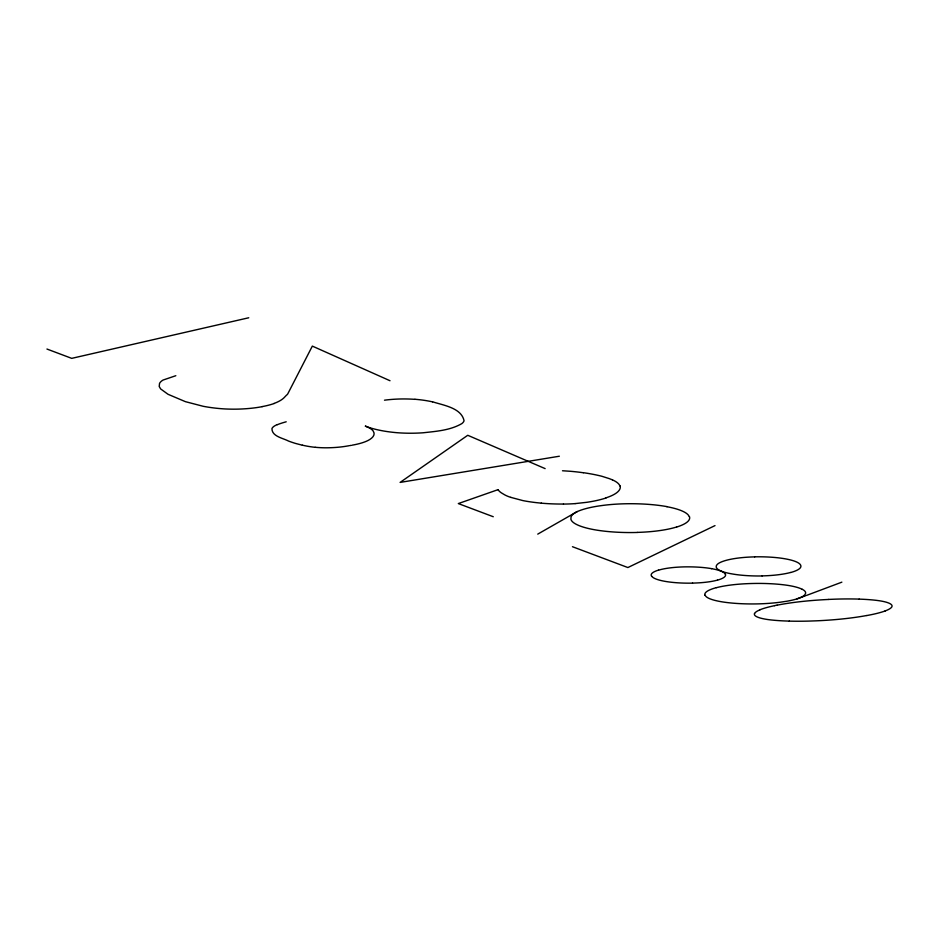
<?xml version="1.0" encoding="UTF-8"?>
<svg xmlns="http://www.w3.org/2000/svg" width="939" height="939" viewBox="0 0 939 939"><rect width="100%" height="100%" fill="white"/><g stroke="black" fill="none" stroke-linecap="round" stroke-linejoin="round"><path stroke-width="1.41" d="M754.569 613.543L754.404 614.059A37.02 7.148 -1 0 0 769.546 619.775L771.717 620.022A55.812 10.845 -1.1 0 0 789.276 621.102M537.742 534.127L576.652 511.896A37.56 9.167 0 0 1 577.239 511.602L578.389 511.109A60.882 14.778 -0.1 0 1 598.026 506.098A64.498 15.623 -0.2 0 1 601.195 505.64A57.549 13.991 -0.1 0 1 622.721 503.844A61.129 14.824 -0.1 0 1 667.054 506.637M715.002 525.605L627.874 567.543L572.461 546.709M885.043 610.972L885.747 610.702A54.685 10.681 -1.3 0 0 891.616 607.228L891.897 606.688A38.335 7.465 -1.4 0 0 878.082 600.573L875.899 600.291A54.298 10.517 -1.3 0 0 859.15 599.129M797.047 598.847L805.509 595.796M841.86 582.157L806.331 595.49M498.022 489.665L458.326 503.574L493.268 516.732M248.753 317.769L71.716 358.358L46.95 349.038M175.828 375.706L163.034 380.06A44.626 13.205 3.8 0 0 159.536 383.441L159.207 386.481L160.651 388.934L168.046 394.298L185.406 401.657L203.211 406.294A53.241 15.693 3.6 0 0 224.808 408.935A54.133 15.951 3.6 0 0 244.973 408.794A64.873 19.203 3.6 0 0 262.157 406.657M774.569 605.643L777.034 605.139M866.838 615.538L869.361 615.057A76.845 15.118 -1.2 0 0 885.148 610.972M351.045 445.391L349.942 445.579M349.167 445.72L345.716 446.295A47.196 13.169 2.5 0 1 337.277 447.316A45.917 12.806 2.5 0 1 327.007 447.797A30.834 8.545 2.5 0 1 315.246 447.281M559.351 456.225L400.108 482.411L467.751 435.285L545.136 468.62M575.126 503.609L586.629 502.33A67.585 17.465 0.5 0 0 605.96 497.987M828.597 599.422L835.487 599.152A73.23 14.062 -1.3 0 1 857.73 599.059L859.162 599.117M432.644 401.833C443.631 405.355 461.366 407.902 464.054 420.731A39.321 11.432 1.7 0 1 461.859 423.595C450.262 430.355 436.295 431.318 423.196 432.773A49.861 14.472 1.8 0 1 417.738 433.079A51.187 14.86 1.9 0 1 397.127 432.715A51.575 14.977 1.8 0 1 379.227 430.156A52.208 15.165 1.8 0 1 365.377 426.153M302.299 445.203L295.492 443.419A82.679 23.428 2.3 0 1 288.543 441.06C283.085 438.137 271.735 436.424 271.958 428.56A35.013 9.813 2.7 0 1 277.275 424.628M510.816 497.377L522.894 500.593A62.843 16.221 0.4 0 0 541.357 503.14M390.002 380.729L312.335 346.104L287.757 393.887A56.962 16.961 3.5 0 1 287.322 394.462L286.97 394.803A61.704 18.252 2.5 0 0 286.231 395.448L284.587 397.174A74.04 21.961 3.7 0 1 280.89 400.19A73.265 21.738 3.7 0 1 274.012 403.465M274.188 403.5A68.617 20.353 3.7 0 1 262.051 406.622M277.381 424.651A91.024 25.224 2.2 0 1 286.207 421.799M315.187 447.328A37.677 10.47 2.5 0 1 302.381 445.168M352.043 445.192A56.939 15.986 2.6 0 0 366.269 441.307C370.036 439.769 376.574 435.825 373.194 431.048A38.346 10.787 2.4 0 0 365.447 426.142M414.991 399.275A45.577 13.381 1.9 0 1 432.55 401.869M414.956 399.345A45.917 13.475 1.8 0 0 398.418 399.04A52.995 15.494 1.8 0 0 384.485 400.19M577.332 511.544A58.464 14.202 -0.1 0 0 571.088 516.79L570.889 519.15A57.725 14.015 -0.1 0 0 577.473 524.913A58.641 14.238 -0.1 0 0 595.068 529.842A61.235 14.883 -0.1 0 0 637.299 532.46M666.878 506.696A57.913 14.073 -0.1 0 1 689.191 516.626M689.461 516.614A61.258 14.883 -0.1 0 1 676.737 527.025M676.573 527.002A57.608 13.979 -0.1 0 1 637.264 532.401M717.502 580.102A34.015 7.254 -0.5 0 1 692.524 583.096M692.536 583.131A38.734 8.287 -0.5 0 1 665.904 581.499A39.555 8.463 -0.5 0 1 651.736 576.276M725.331 574.058A38.957 8.322 -0.5 0 1 717.596 580.114M711.48 568.658A39.497 8.439 -0.5 0 1 725.237 574.058M711.551 568.635A38.945 8.322 -0.5 0 0 684.167 566.886A34.144 7.312 -0.5 0 0 658.744 570.114M651.631 576.276A38.781 8.298 -0.5 0 1 658.556 570.09M790.849 572.473A44.168 9.578 -0.9 0 0 800.709 565.337A46.328 10.047 -0.9 0 0 785.896 558.951A44.25 9.613 -0.9 0 0 754.686 556.839M754.698 556.874A38.933 8.474 -0.9 0 0 725.389 560.56A41.926 9.12 -0.9 0 0 717.866 563.893A47.983 10.423 -1 0 0 716.41 567.567A45.084 9.801 -1 0 0 732.091 573.917A44.837 9.742 -1 0 0 762.104 575.959M790.697 572.45A38.757 8.392 -1 0 1 762.104 575.889M705.177 595.256A49.039 9.977 -0.8 0 0 722.913 601.981A52.032 10.599 -0.9 0 0 758.031 603.883A48.582 9.883 -0.8 0 0 775.731 602.744A57.995 11.843 -0.8 0 0 780.004 602.251L787.046 601.195A47.044 9.566 -0.9 0 0 797.047 598.847A51.387 10.458 -0.8 0 0 804.981 594.528L805.521 593.518A48.945 9.965 -0.9 0 0 802.246 589.293M704.954 595.267A51.798 10.54 -0.9 0 1 716.281 587.673M716.398 587.685A49.168 10.012 -0.8 0 1 751.928 583.506A51.586 10.493 -0.8 0 1 788.76 585.525A49.732 10.129 -0.9 0 1 802.188 589.305M777.163 605.162A93.818 17.841 -1.3 0 1 828.621 599.458M759.757 609.834A74.956 14.355 -1.2 0 1 774.64 605.667M754.498 613.543A55.366 10.658 -1.1 0 1 759.921 609.857M789.253 621.125A74.604 14.637 -1.1 0 0 810.263 621.043L816.766 620.808A97.069 19.25 -1.1 0 0 866.72 615.514M498.057 489.665A60.706 15.67 0.4 0 0 501.332 492.834L504.536 494.747A77.374 20.024 0.3 0 0 505.534 495.276A47.431 12.184 0.5 0 0 510.793 497.377M563.459 504.043A63.711 16.456 0.4 0 1 541.322 503.175M575.114 503.609A43.746 11.186 0.4 0 1 563.47 504.067M620.151 485.921A69.063 17.864 0.5 0 1 605.714 497.94M612.486 479.899A54.931 14.202 0.4 0 1 619.869 485.933M612.463 479.899A89.205 22.853 0.6 0 0 609.118 478.573L601.981 476.308A53.617 13.897 0.4 0 0 598.19 475.392A79.158 20.318 0.5 0 0 583.365 472.693M583.272 472.74A72.068 18.557 0.5 0 0 570.548 471.296L564.304 470.873A37.947 9.93 0.4 0 0 562.496 470.768"/></g></svg>
